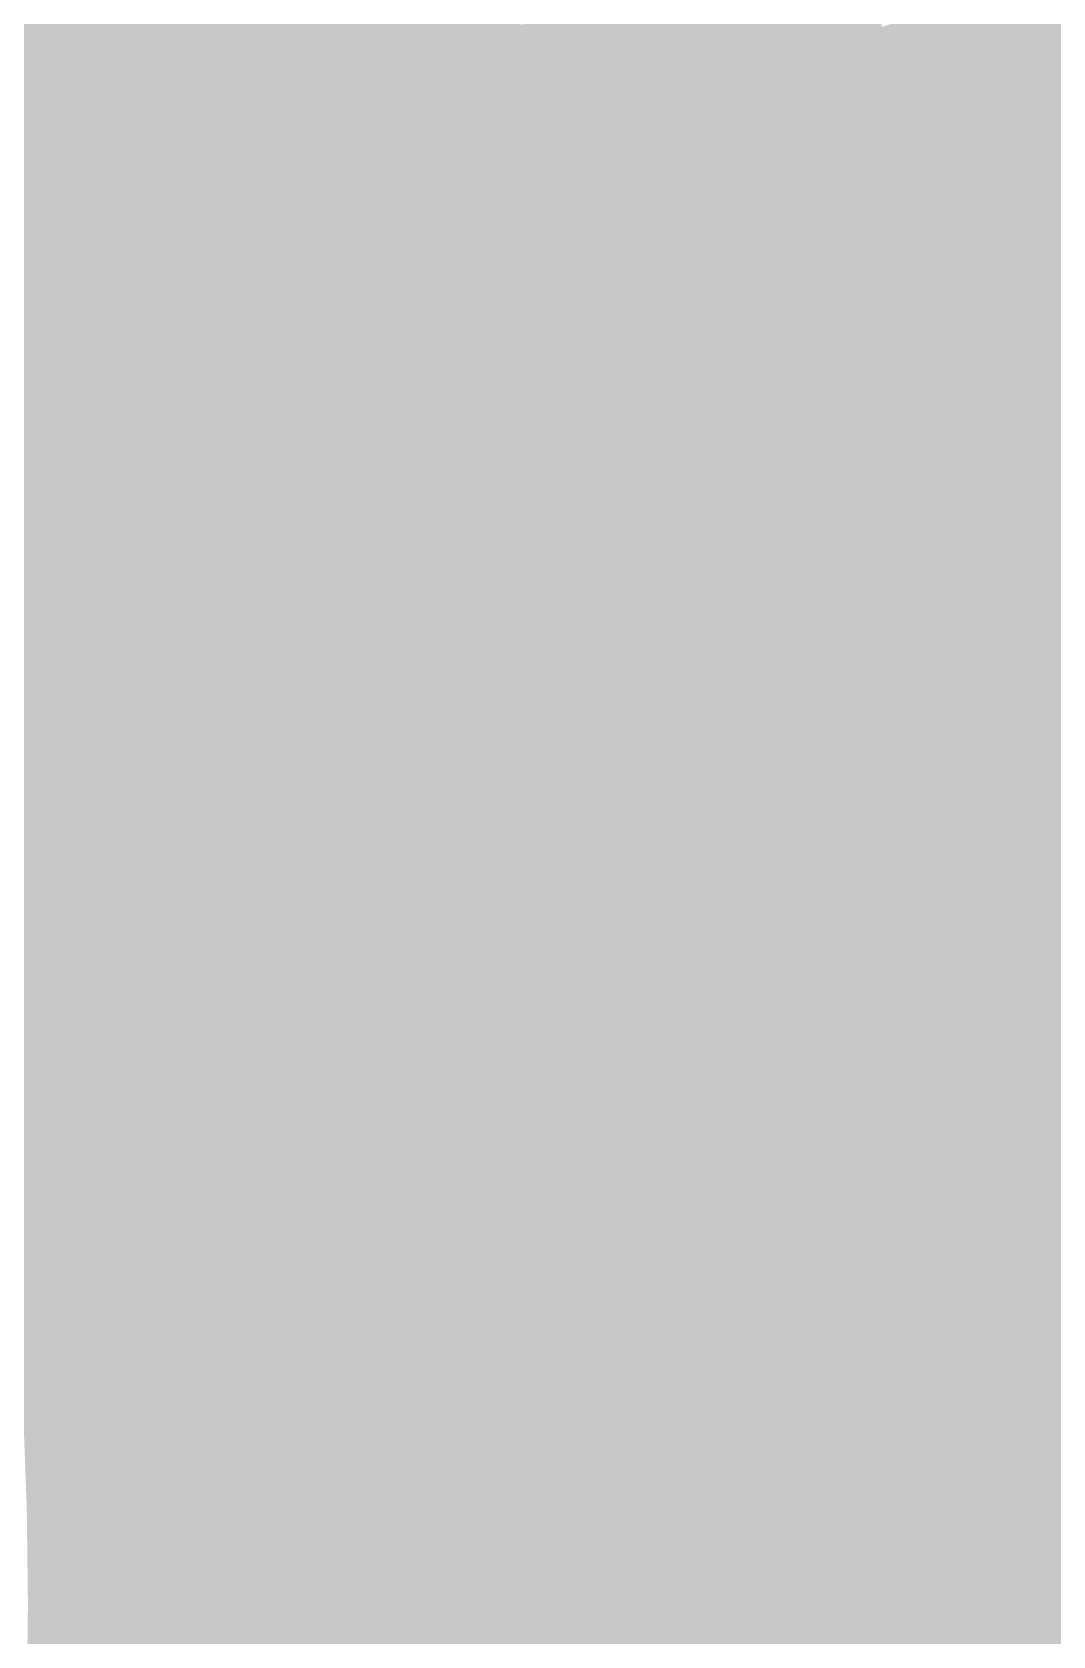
# Model space of a CAD drawing. Header units: inches. Extents: x -266 to 784, y -170 to 213.
# Drawn here: x 46.05 to 58.02, y -0.37 to 18.45 of the extents above; entities that cross this region are included whole.
import ezdxf

# ---------------------------------------------------------------- set-up
doc = ezdxf.new("R2010")
doc.units = ezdxf.units.IN
doc.header["$MEASUREMENT"] = 0

msp = doc.modelspace()

# ---------------------------------------------------------------- linework, layer by layer
at = {"color": 38, "true_color": 0x5a2000}
msp.add_solid([(47.117856, 19.516855), (48.041736, 19.899538), (47.582633, 18.354647), (48.515626, 18.714542)], dxfattribs=at)
at = {"color": 26, "true_color": 0x662200}
msp.add_solid([(50.381611, 19.434332), (51.314604, 19.794227), (50.84338, 18.192052), (51.784924, 18.528942)], dxfattribs=at)
at = {"color": 26, "true_color": 0x772500}
msp.add_solid([(54.609556, 19.539611), (55.5511, 19.876501), (55.072634, 18.193541), (56.022163, 18.507223)], dxfattribs=at)
at = {"color": 38, "true_color": 0x551e00}
msp.add_solid([(46.193977, 19.134172), (47.117856, 19.516855), (46.64964, 17.994752), (47.582633, 18.354647)], dxfattribs=at)
at = {"color": 38, "true_color": 0x622100}
msp.add_solid([(49.448618, 19.074437), (50.381611, 19.434332), (49.901835, 17.855162), (50.84338, 18.192052)], dxfattribs=at)
at = {"color": 26, "true_color": 0x732400}
msp.add_solid([(53.668012, 19.202722), (54.609556, 19.539611), (54.123106, 17.879859), (55.072634, 18.193541)], dxfattribs=at)
at = {"color": 26, "true_color": 0x842600}
msp.add_solid([(57.921219, 19.134586), (58.870747, 19.448268), (58.37336, 17.707365), (59.330301, 17.99765)], dxfattribs=at)
at = {"color": 26, "true_color": 0x6f2200}
msp.add_solid([(52.726468, 18.865832), (53.668012, 19.202722), (53.173578, 17.566177), (54.123106, 17.879859)], dxfattribs=at)
at = {"color": 38, "true_color": 0x511d00}
msp.add_solid([(45.270097, 18.751488), (46.193977, 19.134172), (45.716647, 17.634857), (46.64964, 17.994752)], dxfattribs=at)
at = {"color": 38, "true_color": 0x5e1f00}
msp.add_solid([(48.515626, 18.714542), (49.448618, 19.074437), (48.960291, 17.518272), (49.901835, 17.855162)], dxfattribs=at)
at = {"color": 26, "true_color": 0x802400}
msp.add_solid([(56.971691, 18.820904), (57.921219, 19.134586), (57.41642, 17.417081), (58.37336, 17.707365)], dxfattribs=at)
at = {"color": 26, "true_color": 0x6b2100}
msp.add_solid([(51.784924, 18.528942), (52.726468, 18.865832), (52.22405, 17.252496), (53.173578, 17.566177)], dxfattribs=at)
at = {"color": 26, "true_color": 0x7c2300}
msp.add_solid([(56.022163, 18.507223), (56.971691, 18.820904), (56.45948, 17.126796), (57.41642, 17.417081)], dxfattribs=at)
at = {"color": 38, "true_color": 0x5a1e00}
msp.add_solid([(47.582633, 18.354647), (48.515626, 18.714542), (48.018747, 17.181383), (48.960291, 17.518272)], dxfattribs=at)
at = {"color": 26, "true_color": 0x662000}
msp.add_solid([(50.84338, 18.192052), (51.784924, 18.528942), (51.274522, 16.938814), (52.22405, 17.252496)], dxfattribs=at)
at = {"color": 26, "true_color": 0x772200}
msp.add_solid([(55.072634, 18.193541), (56.022163, 18.507223), (55.502539, 16.836511), (56.45948, 17.126796)], dxfattribs=at)
at = {"color": 28, "true_color": 0x551c00}
msp.add_solid([(46.64964, 17.994752), (47.582633, 18.354647), (47.077203, 16.844493), (48.018747, 17.181383)], dxfattribs=at)
at = {"color": 38, "true_color": 0x621e00}
msp.add_solid([(49.901835, 17.855162), (50.84338, 18.192052), (50.324994, 16.625132), (51.274522, 16.938814)], dxfattribs=at)
at = {"color": 26, "true_color": 0x732100}
msp.add_solid([(54.123106, 17.879859), (55.072634, 18.193541), (54.545599, 16.546227), (55.502539, 16.836511)], dxfattribs=at)
at = {"color": 28, "true_color": 0x511b00}
msp.add_solid([(45.716647, 17.634857), (46.64964, 17.994752), (46.135659, 16.507603), (47.077203, 16.844493)], dxfattribs=at)
at = {"color": 26, "true_color": 0x6f2000}
msp.add_solid([(53.173578, 17.566177), (54.123106, 17.879859), (53.588659, 16.255942), (54.545599, 16.546227)], dxfattribs=at)
at = {"color": 38, "true_color": 0x5e1d00}
msp.add_solid([(48.960291, 17.518272), (49.901835, 17.855162), (49.375465, 16.311451), (50.324994, 16.625132)], dxfattribs=at)
at = {"color": 26, "true_color": 0x802200}
msp.add_solid([(57.41642, 17.417081), (58.37336, 17.707365), (57.826564, 16.002765), (58.79034, 16.269478)], dxfattribs=at)
at = {"color": 28, "true_color": 0x4d1a00}
msp.add_solid([(44.783654, 17.274962), (45.716647, 17.634857), (45.194115, 16.170713), (46.135659, 16.507603)], dxfattribs=at)
at = {"color": 28, "true_color": 0x5a1c00}
msp.add_solid([(48.018747, 17.181383), (48.960291, 17.518272), (48.425937, 15.997769), (49.375465, 16.311451)], dxfattribs=at)
at = {"color": 26, "true_color": 0x6b1e00}
msp.add_solid([(52.22405, 17.252496), (53.173578, 17.566177), (52.631718, 15.965657), (53.588659, 16.255942)], dxfattribs=at)
at = {"color": 26, "true_color": 0x7c2000}
msp.add_solid([(56.45948, 17.126796), (57.41642, 17.417081), (56.862788, 15.736053), (57.826564, 16.002765)], dxfattribs=at)
at = {"color": 28, "true_color": 0x551a00}
msp.add_solid([(47.077203, 16.844493), (48.018747, 17.181383), (47.476409, 15.684087), (48.425937, 15.997769)], dxfattribs=at)
at = {"color": 26, "true_color": 0x661d00}
msp.add_solid([(51.274522, 16.938814), (52.22405, 17.252496), (51.674778, 15.675373), (52.631718, 15.965657)], dxfattribs=at)
at = {"color": 26, "true_color": 0x771f00}
msp.add_solid([(55.502539, 16.836511), (56.45948, 17.126796), (55.899012, 15.46934), (56.862788, 15.736053)], dxfattribs=at)
at = {"color": 28, "true_color": 0x621c00}
msp.add_solid([(50.324994, 16.625132), (51.274522, 16.938814), (50.717838, 15.385088), (51.674778, 15.675373)], dxfattribs=at)
at = {"color": 28, "true_color": 0x511900}
msp.add_solid([(46.135659, 16.507603), (47.077203, 16.844493), (46.526881, 15.370405), (47.476409, 15.684087)], dxfattribs=at)
at = {"color": 26, "true_color": 0x731e00}
msp.add_solid([(54.545599, 16.546227), (55.502539, 16.836511), (54.935236, 15.202627), (55.899012, 15.46934)], dxfattribs=at)
at = {"color": 28, "true_color": 0x5e1b00}
msp.add_solid([(49.375465, 16.311451), (50.324994, 16.625132), (49.760897, 15.094803), (50.717838, 15.385088)], dxfattribs=at)
at = {"color": 28, "true_color": 0x4d1800}
msp.add_solid([(45.194115, 16.170713), (46.135659, 16.507603), (45.577353, 15.056724), (46.526881, 15.370405)], dxfattribs=at)
at = {"color": 26, "true_color": 0x6f1d00}
msp.add_solid([(53.588659, 16.255942), (54.545599, 16.546227), (53.97146, 14.935914), (54.935236, 15.202627)], dxfattribs=at)
at = {"color": 28, "true_color": 0x5a1a00}
msp.add_solid([(48.425937, 15.997769), (49.375465, 16.311451), (48.803957, 14.804519), (49.760897, 15.094803)], dxfattribs=at)
at = {"color": 26, "true_color": 0x6b1c00}
msp.add_solid([(52.631718, 15.965657), (53.588659, 16.255942), (53.007684, 14.669202), (53.97146, 14.935914)], dxfattribs=at)
at = {"color": 26, "true_color": 0x801e00}
msp.add_solid([(57.826564, 16.002765), (58.79034, 16.269478), (58.201875, 14.578811), (59.171906, 14.821791)], dxfattribs=at)
at = {"color": 28, "true_color": 0x551800}
msp.add_solid([(47.476409, 15.684087), (48.425937, 15.997769), (47.847017, 14.514234), (48.803957, 14.804519)], dxfattribs=at)
at = {"color": 26, "true_color": 0x7c1d00}
msp.add_solid([(56.862788, 15.736053), (57.826564, 16.002765), (57.231844, 14.335831), (58.201875, 14.578811)], dxfattribs=at)
at = {"color": 26, "true_color": 0x661b00}
msp.add_solid([(51.674778, 15.675373), (52.631718, 15.965657), (52.043908, 14.402489), (53.007684, 14.669202)], dxfattribs=at)
at = {"color": 28, "true_color": 0x511700}
msp.add_solid([(46.526881, 15.370405), (47.476409, 15.684087), (46.890076, 14.223949), (47.847017, 14.514234)], dxfattribs=at)
at = {"color": 28, "true_color": 0x621a00}
msp.add_solid([(50.717838, 15.385088), (51.674778, 15.675373), (51.080131, 14.135776), (52.043908, 14.402489)], dxfattribs=at)
at = {"color": 26, "true_color": 0x771c00}
msp.add_solid([(55.899012, 15.46934), (56.862788, 15.736053), (56.261813, 14.09285), (57.231844, 14.335831)], dxfattribs=at)
at = {"color": 26, "true_color": 0x731b00}
msp.add_solid([(54.935236, 15.202627), (55.899012, 15.46934), (55.291781, 13.84987), (56.261813, 14.09285)], dxfattribs=at)
at = {"color": 28, "true_color": 0x4d1600}
msp.add_solid([(45.577353, 15.056724), (46.526881, 15.370405), (45.933136, 13.933665), (46.890076, 14.223949)], dxfattribs=at)
at = {"color": 28, "true_color": 0x5e1900}
msp.add_solid([(49.760897, 15.094803), (50.717838, 15.385088), (50.116355, 13.869063), (51.080131, 14.135776)], dxfattribs=at)
at = {"color": 28, "true_color": 0x5a1700}
msp.add_solid([(48.803957, 14.804519), (49.760897, 15.094803), (49.152579, 13.602351), (50.116355, 13.869063)], dxfattribs=at)
at = {"color": 26, "true_color": 0x6f1a00}
msp.add_solid([(53.97146, 14.935914), (54.935236, 15.202627), (54.32175, 13.60689), (55.291781, 13.84987)], dxfattribs=at)
at = {"color": 26, "true_color": 0x6b1900}
msp.add_solid([(53.007684, 14.669202), (53.97146, 14.935914), (53.351719, 13.36391), (54.32175, 13.60689)], dxfattribs=at)
at = {"color": 28, "true_color": 0x551600}
msp.add_solid([(47.847017, 14.514234), (48.803957, 14.804519), (48.188803, 13.335638), (49.152579, 13.602351)], dxfattribs=at)
at = {"color": 28, "true_color": 0x511500}
msp.add_solid([(46.890076, 14.223949), (47.847017, 14.514234), (47.225027, 13.068925), (48.188803, 13.335638)], dxfattribs=at)
at = {"color": 26, "true_color": 0x661800}
msp.add_solid([(52.043908, 14.402489), (53.007684, 14.669202), (52.381688, 13.12093), (53.351719, 13.36391)], dxfattribs=at)
at = {"color": 26, "true_color": 0x7c1b00}
msp.add_solid([(57.231844, 14.335831), (58.201875, 14.578811), (57.566426, 12.926973), (58.542128, 13.146074)], dxfattribs=at)
at = {"color": 28, "true_color": 0x621700}
msp.add_solid([(51.080131, 14.135776), (52.043908, 14.402489), (51.411656, 12.87795), (52.381688, 13.12093)], dxfattribs=at)
at = {"color": 26, "true_color": 0x771a00}
msp.add_solid([(56.261813, 14.09285), (57.231844, 14.335831), (56.590724, 12.707872), (57.566426, 12.926973)], dxfattribs=at)
at = {"color": 28, "true_color": 0x4d1400}
msp.add_solid([(45.933136, 13.933665), (46.890076, 14.223949), (46.261251, 12.802212), (47.225027, 13.068925)], dxfattribs=at)
at = {"color": 28, "true_color": 0x5e1600}
msp.add_solid([(50.116355, 13.869063), (51.080131, 14.135776), (50.441625, 12.634969), (51.411656, 12.87795)], dxfattribs=at)
at = {"color": 28, "true_color": 0x491300}
msp.add_solid([(44.976196, 13.64338), (45.933136, 13.933665), (45.297475, 12.5355), (46.261251, 12.802212)], dxfattribs=at)
at = {"color": 26, "true_color": 0x731900}
msp.add_solid([(55.291781, 13.84987), (56.261813, 14.09285), (55.615021, 12.488771), (56.590724, 12.707872)], dxfattribs=at)
at = {"color": 28, "true_color": 0x5a1500}
msp.add_solid([(49.152579, 13.602351), (50.116355, 13.869063), (49.471594, 12.391989), (50.441625, 12.634969)], dxfattribs=at)
at = {"color": 26, "true_color": 0x6f1800}
msp.add_solid([(54.32175, 13.60689), (55.291781, 13.84987), (54.639319, 12.269669), (55.615021, 12.488771)], dxfattribs=at)
at = {"color": 28, "true_color": 0x551400}
msp.add_solid([(48.188803, 13.335638), (49.152579, 13.602351), (48.501563, 12.149009), (49.471594, 12.391989)], dxfattribs=at)
at = {"color": 26, "true_color": 0x6b1700}
msp.add_solid([(53.351719, 13.36391), (54.32175, 13.60689), (53.663617, 12.050568), (54.639319, 12.269669)], dxfattribs=at)
at = {"color": 28, "true_color": 0x661600}
msp.add_solid([(52.381688, 13.12093), (53.351719, 13.36391), (52.687915, 11.831467), (53.663617, 12.050568)], dxfattribs=at)
at = {"color": 28, "true_color": 0x511300}
msp.add_solid([(47.225027, 13.068925), (48.188803, 13.335638), (47.531531, 11.906029), (48.501563, 12.149009)], dxfattribs=at)
at = {"color": 28, "true_color": 0x4d1200}
msp.add_solid([(46.261251, 12.802212), (47.225027, 13.068925), (46.5615, 11.663049), (47.531531, 11.906029)], dxfattribs=at)
at = {"color": 28, "true_color": 0x621500}
msp.add_solid([(51.411656, 12.87795), (52.381688, 13.12093), (51.712213, 11.612366), (52.687915, 11.831467)], dxfattribs=at)
at = {"color": 26, "true_color": 0x7c1800}
msp.add_solid([(57.566426, 12.926973), (58.542128, 13.146074), (57.866332, 11.510329), (58.847117, 11.705419)], dxfattribs=at)
at = {"color": 28, "true_color": 0x491100}
msp.add_solid([(45.297475, 12.5355), (46.261251, 12.802212), (45.591469, 11.420068), (46.5615, 11.663049)], dxfattribs=at)
at = {"color": 28, "true_color": 0x5e1400}
msp.add_solid([(50.441625, 12.634969), (51.411656, 12.87795), (50.736511, 11.393264), (51.712213, 11.612366)], dxfattribs=at)
at = {"color": 26, "true_color": 0x771700}
msp.add_solid([(56.590724, 12.707872), (57.566426, 12.926973), (56.885546, 11.315239), (57.866332, 11.510329)], dxfattribs=at)
at = {"color": 28, "true_color": 0x5a1300}
msp.add_solid([(49.471594, 12.391989), (50.441625, 12.634969), (49.760809, 11.174163), (50.736511, 11.393264)], dxfattribs=at)
at = {"color": 26, "true_color": 0x731600}
msp.add_solid([(55.615021, 12.488771), (56.590724, 12.707872), (55.904761, 11.120148), (56.885546, 11.315239)], dxfattribs=at)
at = {"color": 26, "true_color": 0x6f1500}
msp.add_solid([(54.639319, 12.269669), (55.615021, 12.488771), (54.923976, 10.925058), (55.904761, 11.120148)], dxfattribs=at)
at = {"color": 28, "true_color": 0x551200}
msp.add_solid([(48.501563, 12.149009), (49.471594, 12.391989), (48.785107, 10.955062), (49.760809, 11.174163)], dxfattribs=at)
at = {"color": 26, "true_color": 0x6b1400}
msp.add_solid([(53.663617, 12.050568), (54.639319, 12.269669), (53.94319, 10.729968), (54.923976, 10.925058)], dxfattribs=at)
at = {"color": 28, "true_color": 0x511100}
msp.add_solid([(47.531531, 11.906029), (48.501563, 12.149009), (47.809404, 10.735961), (48.785107, 10.955062)], dxfattribs=at)
at = {"color": 28, "true_color": 0x661400}
msp.add_solid([(52.687915, 11.831467), (53.663617, 12.050568), (52.962405, 10.534877), (53.94319, 10.729968)], dxfattribs=at)
at = {"color": 28, "true_color": 0x4d1000}
msp.add_solid([(46.5615, 11.663049), (47.531531, 11.906029), (46.833702, 10.51686), (47.809404, 10.735961)], dxfattribs=at)
at = {"color": 28, "true_color": 0x621300}
msp.add_solid([(51.712213, 11.612366), (52.687915, 11.831467), (51.98162, 10.339787), (52.962405, 10.534877)], dxfattribs=at)
at = {"color": 26, "true_color": 0x7c1500}
msp.add_solid([(57.866332, 11.510329), (58.847117, 11.705419), (58.131381, 10.086751), (59.116659, 10.257713)], dxfattribs=at)
at = {"color": 28, "true_color": 0x491000}
msp.add_solid([(45.591469, 11.420068), (46.5615, 11.663049), (45.858, 10.297758), (46.833702, 10.51686)], dxfattribs=at)
at = {"color": 28, "true_color": 0x5e1200}
msp.add_solid([(50.736511, 11.393264), (51.712213, 11.612366), (51.000835, 10.144697), (51.98162, 10.339787)], dxfattribs=at)
at = {"color": 26, "true_color": 0x771400}
msp.add_solid([(56.885546, 11.315239), (57.866332, 11.510329), (57.146103, 9.91579), (58.131381, 10.086751)], dxfattribs=at)
at = {"color": 28, "true_color": 0x5a1100}
msp.add_solid([(49.760809, 11.174163), (50.736511, 11.393264), (50.020049, 9.949606), (51.000835, 10.144697)], dxfattribs=at)
at = {"color": 26, "true_color": 0x731300}
msp.add_solid([(55.904761, 11.120148), (56.885546, 11.315239), (56.160826, 9.744828), (57.146103, 9.91579)], dxfattribs=at)
at = {"color": 28, "true_color": 0x551000}
msp.add_solid([(48.785107, 10.955062), (49.760809, 11.174163), (49.039264, 9.754516), (50.020049, 9.949606)], dxfattribs=at)
at = {"color": 26, "true_color": 0x6f1300}
msp.add_solid([(54.923976, 10.925058), (55.904761, 11.120148), (55.175548, 9.573866), (56.160826, 9.744828)], dxfattribs=at)
at = {"color": 28, "true_color": 0x511000}
msp.add_solid([(47.809404, 10.735961), (48.785107, 10.955062), (48.058479, 9.559426), (49.039264, 9.754516)], dxfattribs=at)
at = {"color": 26, "true_color": 0x6b1200}
msp.add_solid([(53.94319, 10.729968), (54.923976, 10.925058), (54.19027, 9.402904), (55.175548, 9.573866)], dxfattribs=at)
at = {"color": 28, "true_color": 0x4d0f00}
msp.add_solid([(46.833702, 10.51686), (47.809404, 10.735961), (47.077693, 9.364335), (48.058479, 9.559426)], dxfattribs=at)
at = {"color": 28, "true_color": 0x661100}
msp.add_solid([(52.962405, 10.534877), (53.94319, 10.729968), (53.204993, 9.231942), (54.19027, 9.402904)], dxfattribs=at)
at = {"color": 28, "true_color": 0x490e00}
msp.add_solid([(45.858, 10.297758), (46.833702, 10.51686), (46.096908, 9.169245), (47.077693, 9.364335)], dxfattribs=at)
at = {"color": 28, "true_color": 0x621000}
msp.add_solid([(51.98162, 10.339787), (52.962405, 10.534877), (52.219715, 9.06098), (53.204993, 9.231942)], dxfattribs=at)
at = {"color": 28, "true_color": 0x440d00}
msp.add_solid([(44.882298, 10.078657), (45.858, 10.297758), (45.116123, 8.974155), (46.096908, 9.169245)], dxfattribs=at)
at = {"color": 28, "true_color": 0x5e1000}
msp.add_solid([(51.000835, 10.144697), (51.98162, 10.339787), (51.234437, 8.890018), (52.219715, 9.06098)], dxfattribs=at)
at = {"color": 28, "true_color": 0x5a0f00}
msp.add_solid([(50.020049, 9.949606), (51.000835, 10.144697), (50.24916, 8.719056), (51.234437, 8.890018)], dxfattribs=at)
at = {"color": 26, "true_color": 0x771100}
msp.add_solid([(57.146103, 9.91579), (58.131381, 10.086751), (57.372238, 8.510368), (58.361414, 8.657098)], dxfattribs=at)
at = {"color": 28, "true_color": 0x550e00}
msp.add_solid([(49.039264, 9.754516), (50.020049, 9.949606), (49.263882, 8.548094), (50.24916, 8.719056)], dxfattribs=at)
at = {"color": 26, "true_color": 0x731100}
msp.add_solid([(56.160826, 9.744828), (57.146103, 9.91579), (56.383061, 8.363637), (57.372238, 8.510368)], dxfattribs=at)
at = {"color": 28, "true_color": 0x510e00}
msp.add_solid([(48.058479, 9.559426), (49.039264, 9.754516), (48.278604, 8.377133), (49.263882, 8.548094)], dxfattribs=at)
at = {"color": 26, "true_color": 0x6f1000}
msp.add_solid([(55.175548, 9.573866), (56.160826, 9.744828), (55.393885, 8.216907), (56.383061, 8.363637)], dxfattribs=at)
at = {"color": 28, "true_color": 0x4d0d00}
msp.add_solid([(47.077693, 9.364335), (48.058479, 9.559426), (47.293327, 8.206171), (48.278604, 8.377133)], dxfattribs=at)
at = {"color": 16, "true_color": 0x6b0f00}
msp.add_solid([(54.19027, 9.402904), (55.175548, 9.573866), (54.404708, 8.070176), (55.393885, 8.216907)], dxfattribs=at)
at = {"color": 28, "true_color": 0x490c00}
msp.add_solid([(46.096908, 9.169245), (47.077693, 9.364335), (46.308049, 8.035209), (47.293327, 8.206171)], dxfattribs=at)
at = {"color": 28, "true_color": 0x620e00}
msp.add_solid([(52.219715, 9.06098), (53.204993, 9.231942), (52.426355, 7.776715), (53.415532, 7.923446)], dxfattribs=at)
at = {"color": 28, "true_color": 0x660f00}
msp.add_solid([(53.204993, 9.231942), (54.19027, 9.402904), (53.415532, 7.923446), (54.404708, 8.070176)], dxfattribs=at)
at = {"color": 28, "true_color": 0x440b00}
msp.add_solid([(45.116123, 8.974155), (46.096908, 9.169245), (45.322772, 7.864247), (46.308049, 8.035209)], dxfattribs=at)
at = {"color": 28, "true_color": 0x5e0e00}
msp.add_solid([(51.234437, 8.890018), (52.219715, 9.06098), (51.437179, 7.629985), (52.426355, 7.776715)], dxfattribs=at)
at = {"color": 28, "true_color": 0x5a0d00}
msp.add_solid([(50.24916, 8.719056), (51.234437, 8.890018), (50.448002, 7.483254), (51.437179, 7.629985)], dxfattribs=at)
at = {"color": 28, "true_color": 0x550c00}
msp.add_solid([(49.263882, 8.548094), (50.24916, 8.719056), (49.458825, 7.336524), (50.448002, 7.483254)], dxfattribs=at)
at = {"color": 16, "true_color": 0x770e00}
msp.add_solid([(57.372238, 8.510368), (58.361414, 8.657098), (57.563813, 7.099819), (58.556293, 7.22223)], dxfattribs=at)
at = {"color": 28, "true_color": 0x510c00}
msp.add_solid([(48.278604, 8.377133), (49.263882, 8.548094), (48.469649, 7.189793), (49.458825, 7.336524)], dxfattribs=at)
at = {"color": 16, "true_color": 0x730e00}
msp.add_solid([(56.383061, 8.363637), (57.372238, 8.510368), (56.571333, 6.977408), (57.563813, 7.099819)], dxfattribs=at)
at = {"color": 28, "true_color": 0x4d0b00}
msp.add_solid([(47.293327, 8.206171), (48.278604, 8.377133), (47.480472, 7.043063), (48.469649, 7.189793)], dxfattribs=at)
at = {"color": 16, "true_color": 0x6f0d00}
msp.add_solid([(55.393885, 8.216907), (56.383061, 8.363637), (55.578854, 6.854998), (56.571333, 6.977408)], dxfattribs=at)
at = {"color": 28, "true_color": 0x490a00}
msp.add_solid([(46.308049, 8.035209), (47.293327, 8.206171), (46.491296, 6.896332), (47.480472, 7.043063)], dxfattribs=at)
at = {"color": 16, "true_color": 0x6b0d00}
msp.add_solid([(54.404708, 8.070176), (55.393885, 8.216907), (54.586374, 6.732587), (55.578854, 6.854998)], dxfattribs=at)
at = {"color": 28, "true_color": 0x440a00}
msp.add_solid([(45.322772, 7.864247), (46.308049, 8.035209), (45.502119, 6.749602), (46.491296, 6.896332)], dxfattribs=at)
at = {"color": 28, "true_color": 0x620c00}
msp.add_solid([(52.426355, 7.776715), (53.415532, 7.923446), (52.601415, 6.487766), (53.593895, 6.610176)], dxfattribs=at)
at = {"color": 28, "true_color": 0x660c00}
msp.add_solid([(53.415532, 7.923446), (54.404708, 8.070176), (53.593895, 6.610176), (54.586374, 6.732587)], dxfattribs=at)
at = {"color": 28, "true_color": 0x5e0b00}
msp.add_solid([(51.437179, 7.629985), (52.426355, 7.776715), (51.608936, 6.365355), (52.601415, 6.487766)], dxfattribs=at)
at = {"color": 28, "true_color": 0x5a0b00}
msp.add_solid([(50.448002, 7.483254), (51.437179, 7.629985), (50.616456, 6.242944), (51.608936, 6.365355)], dxfattribs=at)
at = {"color": 28, "true_color": 0x550a00}
msp.add_solid([(49.458825, 7.336524), (50.448002, 7.483254), (49.623977, 6.120534), (50.616456, 6.242944)], dxfattribs=at)
at = {"color": 18, "true_color": 0x4d0900}
msp.add_solid([(47.480472, 7.043063), (48.469649, 7.189793), (47.639018, 5.875712), (48.631497, 5.998123)], dxfattribs=at)
at = {"color": 28, "true_color": 0x510a00}
msp.add_solid([(48.469649, 7.189793), (49.458825, 7.336524), (48.631497, 5.998123), (49.623977, 6.120534)], dxfattribs=at)
at = {"color": 16, "true_color": 0x770c00}
msp.add_solid([(57.563813, 7.099819), (58.556293, 7.22223), (57.720714, 5.684994), (58.715899, 5.783011)], dxfattribs=at)
at = {"color": 18, "true_color": 0x490900}
msp.add_solid([(46.491296, 6.896332), (47.480472, 7.043063), (46.646538, 5.753302), (47.639018, 5.875712)], dxfattribs=at)
at = {"color": 16, "true_color": 0x6f0b00}
msp.add_solid([(55.578854, 6.854998), (56.571333, 6.977408), (55.730345, 5.48896), (56.725529, 5.586977)], dxfattribs=at)
at = {"color": 16, "true_color": 0x730b00}
msp.add_solid([(56.571333, 6.977408), (57.563813, 7.099819), (56.725529, 5.586977), (57.720714, 5.684994)], dxfattribs=at)
at = {"color": 18, "true_color": 0x440800}
msp.add_solid([(45.502119, 6.749602), (46.491296, 6.896332), (45.654059, 5.630891), (46.646538, 5.753302)], dxfattribs=at)
at = {"color": 16, "true_color": 0x6b0a00}
msp.add_solid([(54.586374, 6.732587), (55.578854, 6.854998), (54.73516, 5.390943), (55.730345, 5.48896)], dxfattribs=at)
at = {"color": 28, "true_color": 0x620a00}
msp.add_solid([(52.601415, 6.487766), (53.593895, 6.610176), (52.744791, 5.194908), (53.739975, 5.292926)], dxfattribs=at)
at = {"color": 16, "true_color": 0x660a00}
msp.add_solid([(53.593895, 6.610176), (54.586374, 6.732587), (53.739975, 5.292926), (54.73516, 5.390943)], dxfattribs=at)
at = {"color": 18, "true_color": 0x5e0900}
msp.add_solid([(51.608936, 6.365355), (52.601415, 6.487766), (51.749606, 5.096891), (52.744791, 5.194908)], dxfattribs=at)
at = {"color": 18, "true_color": 0x550800}
msp.add_solid([(49.623977, 6.120534), (50.616456, 6.242944), (49.759236, 4.900857), (50.754421, 4.998874)], dxfattribs=at)
at = {"color": 18, "true_color": 0x5a0900}
msp.add_solid([(50.616456, 6.242944), (51.608936, 6.365355), (50.754421, 4.998874), (51.749606, 5.096891)], dxfattribs=at)
at = {"color": 18, "true_color": 0x510800}
msp.add_solid([(48.631497, 5.998123), (49.623977, 6.120534), (48.764052, 4.80284), (49.759236, 4.900857)], dxfattribs=at)
at = {"color": 18, "true_color": 0x490700}
msp.add_solid([(46.646538, 5.753302), (47.639018, 5.875712), (46.773682, 4.606806), (47.768867, 4.704823)], dxfattribs=at)
at = {"color": 18, "true_color": 0x4d0800}
msp.add_solid([(47.639018, 5.875712), (48.631497, 5.998123), (47.768867, 4.704823), (48.764052, 4.80284)], dxfattribs=at)
at = {"color": 18, "true_color": 0x440700}
msp.add_solid([(45.654059, 5.630891), (46.646538, 5.753302), (45.778497, 4.508788), (46.773682, 4.606806)], dxfattribs=at)
at = {"color": 16, "true_color": 0x730900}
msp.add_solid([(56.725529, 5.586977), (57.720714, 5.684994), (56.845556, 4.19318), (57.842846, 4.266745)], dxfattribs=at)
at = {"color": 16, "true_color": 0x770900}
msp.add_solid([(57.720714, 5.684994), (58.715899, 5.783011), (57.842846, 4.266745), (58.840137, 4.340309)], dxfattribs=at)
at = {"color": 16, "true_color": 0x6b0800}
msp.add_solid([(54.73516, 5.390943), (55.730345, 5.48896), (54.850975, 4.046051), (55.848266, 4.119616)], dxfattribs=at)
at = {"color": 16, "true_color": 0x6f0800}
msp.add_solid([(55.730345, 5.48896), (56.725529, 5.586977), (55.848266, 4.119616), (56.845556, 4.19318)], dxfattribs=at)
at = {"color": 18, "true_color": 0x620700}
msp.add_solid([(52.744791, 5.194908), (53.739975, 5.292926), (52.856394, 3.898922), (53.853685, 3.972486)], dxfattribs=at)
at = {"color": 16, "true_color": 0x660800}
msp.add_solid([(53.739975, 5.292926), (54.73516, 5.390943), (53.853685, 3.972486), (54.850975, 4.046051)], dxfattribs=at)
at = {"color": 18, "true_color": 0x5a0700}
msp.add_solid([(50.754421, 4.998874), (51.749606, 5.096891), (50.861813, 3.751793), (51.859104, 3.825357)], dxfattribs=at)
at = {"color": 18, "true_color": 0x5e0700}
msp.add_solid([(51.749606, 5.096891), (52.744791, 5.194908), (51.859104, 3.825357), (52.856394, 3.898922)], dxfattribs=at)
at = {"color": 18, "true_color": 0x510600}
msp.add_solid([(48.764052, 4.80284), (49.759236, 4.900857), (48.867232, 3.604664), (49.864523, 3.678228)], dxfattribs=at)
at = {"color": 18, "true_color": 0x550600}
msp.add_solid([(49.759236, 4.900857), (50.754421, 4.998874), (49.864523, 3.678228), (50.861813, 3.751793)], dxfattribs=at)
at = {"color": 18, "true_color": 0x490500}
msp.add_solid([(46.773682, 4.606806), (47.768867, 4.704823), (46.872651, 3.457534), (47.869942, 3.531099)], dxfattribs=at)
at = {"color": 18, "true_color": 0x4d0600}
msp.add_solid([(47.768867, 4.704823), (48.764052, 4.80284), (47.869942, 3.531099), (48.867232, 3.604664)], dxfattribs=at)
at = {"color": 18, "true_color": 0x440500}
msp.add_solid([(45.778497, 4.508788), (46.773682, 4.606806), (45.875361, 3.38397), (46.872651, 3.457534)], dxfattribs=at)
at = {"color": 16, "true_color": 0x770600}
msp.add_solid([(57.842846, 4.266745), (58.840137, 4.340309), (57.930136, 2.845925), (58.928932, 2.894993)], dxfattribs=at)
at = {"color": 16, "true_color": 0x6f0600}
msp.add_solid([(55.848266, 4.119616), (56.845556, 4.19318), (55.932546, 2.74779), (56.931341, 2.796857)], dxfattribs=at)
at = {"color": 16, "true_color": 0x730600}
msp.add_solid([(56.845556, 4.19318), (57.842846, 4.266745), (56.931341, 2.796857), (57.930136, 2.845925)], dxfattribs=at)
at = {"color": 18, "true_color": 0x620500}
msp.add_solid([(52.856394, 3.898922), (53.853685, 3.972486), (52.936159, 2.600587), (53.934955, 2.649654)], dxfattribs=at)
at = {"color": 16, "true_color": 0x660500}
msp.add_solid([(53.853685, 3.972486), (54.850975, 4.046051), (53.934955, 2.649654), (54.93375, 2.698722)], dxfattribs=at)
at = {"color": 16, "true_color": 0x6b0500}
msp.add_solid([(54.850975, 4.046051), (55.848266, 4.119616), (54.93375, 2.698722), (55.932546, 2.74779)], dxfattribs=at)
at = {"color": 18, "true_color": 0x5a0500}
msp.add_solid([(50.861813, 3.751793), (51.859104, 3.825357), (50.938568, 2.502451), (51.937364, 2.551519)], dxfattribs=at)
at = {"color": 18, "true_color": 0x5e0500}
msp.add_solid([(51.859104, 3.825357), (52.856394, 3.898922), (51.937364, 2.551519), (52.936159, 2.600587)], dxfattribs=at)
at = {"color": 18, "true_color": 0x4d0400}
msp.add_solid([(47.869942, 3.531099), (48.867232, 3.604664), (47.942182, 2.355248), (48.940977, 2.404316)], dxfattribs=at)
at = {"color": 18, "true_color": 0x510400}
msp.add_solid([(48.867232, 3.604664), (49.864523, 3.678228), (48.940977, 2.404316), (49.939773, 2.453384)], dxfattribs=at)
at = {"color": 18, "true_color": 0x550400}
msp.add_solid([(49.864523, 3.678228), (50.861813, 3.751793), (49.939773, 2.453384), (50.938568, 2.502451)], dxfattribs=at)
at = {"color": 18, "true_color": 0x440300}
msp.add_solid([(45.875361, 3.38397), (46.872651, 3.457534), (45.944591, 2.257113), (46.943386, 2.306181)], dxfattribs=at)
at = {"color": 18, "true_color": 0x490400}
msp.add_solid([(46.872651, 3.457534), (47.869942, 3.531099), (46.943386, 2.306181), (47.942182, 2.355248)], dxfattribs=at)
at = {"color": 16, "true_color": 0x730300}
msp.add_solid([(56.931341, 2.796857), (57.930136, 2.845925), (56.982833, 1.39885), (57.982531, 1.423391)], dxfattribs=at)
at = {"color": 16, "true_color": 0x770300}
msp.add_solid([(57.930136, 2.845925), (58.928932, 2.894993), (57.982531, 1.423391), (58.98223, 1.447932)], dxfattribs=at)
at = {"color": 18, "true_color": 0x620300}
msp.add_solid([(52.936159, 2.600587), (53.934955, 2.649654), (52.984037, 1.300685), (53.983736, 1.325226)], dxfattribs=at)
at = {"color": 16, "true_color": 0x660300}
msp.add_solid([(53.934955, 2.649654), (54.93375, 2.698722), (53.983736, 1.325226), (54.983435, 1.349768)], dxfattribs=at)
at = {"color": 16, "true_color": 0x6b0300}
msp.add_solid([(54.93375, 2.698722), (55.932546, 2.74779), (54.983435, 1.349768), (55.983134, 1.374309)], dxfattribs=at)
at = {"color": 16, "true_color": 0x6f0300}
msp.add_solid([(55.932546, 2.74779), (56.931341, 2.796857), (55.983134, 1.374309), (56.982833, 1.39885)], dxfattribs=at)
at = {"color": 18, "true_color": 0x510200}
msp.add_solid([(48.940977, 2.404316), (49.939773, 2.453384), (48.985242, 1.20252), (49.984941, 1.227061)], dxfattribs=at)
at = {"color": 18, "true_color": 0x550200}
msp.add_solid([(49.939773, 2.453384), (50.938568, 2.502451), (49.984941, 1.227061), (50.98464, 1.251603)], dxfattribs=at)
at = {"color": 18, "true_color": 0x5a0200}
msp.add_solid([(50.938568, 2.502451), (51.937364, 2.551519), (50.98464, 1.251603), (51.984339, 1.276144)], dxfattribs=at)
at = {"color": 18, "true_color": 0x5e0300}
msp.add_solid([(51.937364, 2.551519), (52.936159, 2.600587), (51.984339, 1.276144), (52.984037, 1.300685)], dxfattribs=at)
at = {"color": 18, "true_color": 0x440200}
msp.add_solid([(45.944591, 2.257113), (46.943386, 2.306181), (45.986146, 1.128897), (46.985844, 1.153438)], dxfattribs=at)
at = {"color": 18, "true_color": 0x490200}
msp.add_solid([(46.943386, 2.306181), (47.942182, 2.355248), (46.985844, 1.153438), (47.985543, 1.177979)], dxfattribs=at)
at = {"color": 18, "true_color": 0x4d0200}
msp.add_solid([(47.942182, 2.355248), (48.940977, 2.404316), (47.985543, 1.177979), (48.985242, 1.20252)], dxfattribs=at)
at = {"color": 18, "true_color": 0x620000}
for points in [[(52.984037, 1.300685), (53.983736, 1.325226), (53, 0), (54, 0)], [(53, 0), (54, 0), (52.984037, -1.300685), (53.983736, -1.325226)]]:
    msp.add_solid(points, dxfattribs=at)
at = {"color": 16, "true_color": 0x660000}
for points in [[(53.983736, 1.325226), (54.983435, 1.349768), (54, 0), (55, 0)], [(54, 0), (55, 0), (53.983736, -1.325226), (54.983435, -1.349768)]]:
    msp.add_solid(points, dxfattribs=at)
at = {"color": 16, "true_color": 0x6b0000}
for points in [[(54.983435, 1.349768), (55.983134, 1.374309), (55, 0), (56, 0)], [(55, 0), (56, 0), (54.983435, -1.349768), (55.983134, -1.374309)]]:
    msp.add_solid(points, dxfattribs=at)
at = {"color": 16, "true_color": 0x6f0000}
for points in [[(55.983134, 1.374309), (56.982833, 1.39885), (56, 0), (57, 0)], [(56, 0), (57, 0), (55.983134, -1.374309), (56.982833, -1.39885)]]:
    msp.add_solid(points, dxfattribs=at)
at = {"color": 16, "true_color": 0x730000}
for points in [[(56.982833, 1.39885), (57.982531, 1.423391), (57, 0), (58, 0)], [(57, 0), (58, 0), (56.982833, -1.39885), (57.982531, -1.423391)]]:
    msp.add_solid(points, dxfattribs=at)
at = {"color": 16, "true_color": 0x770000}
for points in [[(57.982531, 1.423391), (58.98223, 1.447932), (58, 0), (59, 0)], [(58, 0), (59, 0), (57.982531, -1.423391), (58.98223, -1.447932)]]:
    msp.add_solid(points, dxfattribs=at)
at = {"color": 18, "true_color": 0x440000}
for points in [[(45.986146, 1.128897), (46.985844, 1.153438), (46, 0), (47, 0)], [(46, 0), (47, 0), (45.986146, -1.128897), (46.985844, -1.153438)]]:
    msp.add_solid(points, dxfattribs=at)
at = {"color": 18, "true_color": 0x490000}
for points in [[(46.985844, 1.153438), (47.985543, 1.177979), (47, 0), (48, 0)], [(47, 0), (48, 0), (46.985844, -1.153438), (47.985543, -1.177979)]]:
    msp.add_solid(points, dxfattribs=at)
at = {"color": 18, "true_color": 0x4d0000}
for points in [[(47.985543, 1.177979), (48.985242, 1.20252), (48, 0), (49, 0)], [(48, 0), (49, 0), (47.985543, -1.177979), (48.985242, -1.20252)]]:
    msp.add_solid(points, dxfattribs=at)
at = {"color": 18, "true_color": 0x510000}
for points in [[(48.985242, 1.20252), (49.984941, 1.227061), (49, 0), (50, 0)], [(49, 0), (50, 0), (48.985242, -1.20252), (49.984941, -1.227061)]]:
    msp.add_solid(points, dxfattribs=at)
at = {"color": 18, "true_color": 0x550000}
for points in [[(49.984941, 1.227061), (50.98464, 1.251603), (50, 0), (51, 0)], [(50, 0), (51, 0), (49.984941, -1.227061), (50.98464, -1.251603)]]:
    msp.add_solid(points, dxfattribs=at)
at = {"color": 18, "true_color": 0x5a0000}
for points in [[(50.98464, 1.251603), (51.984339, 1.276144), (51, 0), (52, 0)], [(51, 0), (52, 0), (50.98464, -1.251603), (51.984339, -1.276144)]]:
    msp.add_solid(points, dxfattribs=at)
at = {"color": 18, "true_color": 0x5e0000}
for points in [[(51.984339, 1.276144), (52.984037, 1.300685), (52, 0), (53, 0)], [(52, 0), (53, 0), (51.984339, -1.276144), (52.984037, -1.300685)]]:
    msp.add_solid(points, dxfattribs=at)

doc.saveas('drawing.dxf')
